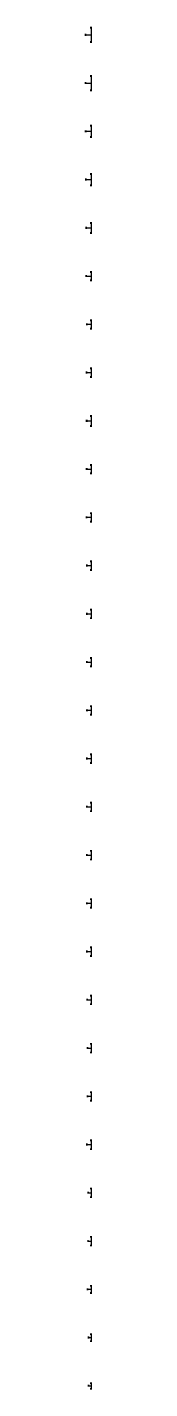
# Model space of a CAD drawing. Header units: metres. Extents: x 2600 to 3060, y -200 to 90100.
import ezdxf

# ---------------------------------------------------------------- set-up
doc = ezdxf.new("R2010")
doc.units = ezdxf.units.M
doc.layers.add('Layer', color=7, linetype='Continuous')

# ---------------------------------------------------------------- blocks, each defined once
blk = doc.blocks.new('62d8dab5-2fb9-4da9-aa42-c05a1402e922_3')
at = {"layer": 'Layer'}
for points in [[(-200, 60), (-200, -60)], [(-180, 60), (-180, -60)], [(-180, 0), (0, 0)], [(-60, 200), (60, 200)], [(-60, 180), (60, 180)], [(0, 180), (0, -180)], [(-60, -180), (60, -180)], [(-60, -200), (60, -200)]]:
    blk.add_lwpolyline(points, dxfattribs=at)
blk = doc.blocks.new('bdc58d28-bfdc-4e32-8bb0-00b4601c358d_3')
at = {"layer": 'Layer'}
for points in [[(-200, 60), (-200, -60)], [(-180, 60), (-180, -60)], [(-180, 0), (0, 0)], [(-60, 250), (60, 250)], [(-60, 226), (60, 226)], [(0, 226), (0, -226)], [(-60, -226), (60, -226)], [(-60, -250), (60, -250)]]:
    blk.add_lwpolyline(points, dxfattribs=at)
blk = doc.blocks.new('3cffcd41-2c97-4854-ba94-622de2458e53_3')
at = {"layer": 'Layer'}
for points in [[(-250, 60), (-250, -60)], [(-226, 60), (-226, -60)], [(-226, 0), (0, 0)], [(-60, 250), (60, 250)], [(-60, 226), (60, 226)], [(0, 226), (0, -226)], [(-60, -226), (60, -226)], [(-60, -250), (60, -250)]]:
    blk.add_lwpolyline(points, dxfattribs=at)
blk = doc.blocks.new('423a9244-52ca-4f29-8e7b-7a2bba7401d7_3')
at = {"layer": 'Layer'}
for points in [[(-225, 60), (-225, -60)], [(-205, 60), (-205, -60)], [(-205, 0), (0, 0)], [(-60, 300), (60, 300)], [(-60, 276), (60, 276)], [(0, 276), (0, -276)], [(-60, -276), (60, -276)], [(-60, -300), (60, -300)]]:
    blk.add_lwpolyline(points, dxfattribs=at)
blk = doc.blocks.new('73943e74-597a-4411-b6ca-e3775efbfe4b_3')
at = {"layer": 'Layer'}
for points in [[(-225, 60), (-225, -60)], [(-201, 60), (-201, -60)], [(-201, 0), (0, 0)], [(-60, 300), (60, 300)], [(-60, 276), (60, 276)], [(0, 276), (0, -276)], [(-60, -276), (60, -276)], [(-60, -300), (60, -300)]]:
    blk.add_lwpolyline(points, dxfattribs=at)
blk = doc.blocks.new('bc7d5a6e-29c7-4f0f-95a0-a7d96d7e5e79_3')
at = {"layer": 'Layer'}
for points in [[(-300, 60), (-300, -60)], [(-276, 60), (-276, -60)], [(-276, 0), (0, 0)], [(-60, 300), (60, 300)], [(-60, 276), (60, 276)], [(0, 276), (0, -276)], [(-60, -276), (60, -276)], [(-60, -300), (60, -300)]]:
    blk.add_lwpolyline(points, dxfattribs=at)
blk = doc.blocks.new('2dc31ccb-6efb-4532-bb7d-46ff2e25e9c4_3')
at = {"layer": 'Layer'}
for points in [[(-250, 60), (-250, -60)], [(-230, 60), (-230, -60)], [(-230, 0), (0, 0)], [(-60, 300), (60, 300)], [(-60, 270), (60, 270)], [(0, 270), (0, -270)], [(-60, -270), (60, -270)], [(-60, -300), (60, -300)]]:
    blk.add_lwpolyline(points, dxfattribs=at)
blk = doc.blocks.new('ef7abe33-d51b-4dff-b52b-7bf36a9bfc8e_3')
at = {"layer": 'Layer'}
for points in [[(-250, 60), (-250, -60)], [(-226, 60), (-226, -60)], [(-226, 0), (0, 0)], [(-60, 300), (60, 300)], [(-60, 270), (60, 270)], [(0, 270), (0, -270)], [(-60, -270), (60, -270)], [(-60, -300), (60, -300)]]:
    blk.add_lwpolyline(points, dxfattribs=at)
blk = doc.blocks.new('6b12537e-77b5-4b3a-9231-1d4608c2aac9_3')
at = {"layer": 'Layer'}
for points in [[(-275, 60), (-275, -60)], [(-251, 60), (-251, -60)], [(-251, 0), (0, 0)], [(-60, 300), (60, 300)], [(-60, 270), (60, 270)], [(0, 270), (0, -270)], [(-60, -270), (60, -270)], [(-60, -300), (60, -300)]]:
    blk.add_lwpolyline(points, dxfattribs=at)
blk = doc.blocks.new('4d0371c2-9922-4271-af93-65712cf30f6d_3')
at = {"layer": 'Layer'}
for points in [[(-300, 60), (-300, -60)], [(-270, 60), (-270, -60)], [(-270, 0), (0, 0)], [(-60, 300), (60, 300)], [(-60, 270), (60, 270)], [(0, 270), (0, -270)], [(-60, -270), (60, -270)], [(-60, -300), (60, -300)]]:
    blk.add_lwpolyline(points, dxfattribs=at)
blk = doc.blocks.new('549fb9bb-f8fb-4e76-9ca4-ab4390a78bc1_3')
at = {"layer": 'Layer'}
for points in [[(-300, 60), (-300, -60)], [(-280, 60), (-280, -60)], [(-280, 0), (0, 0)], [(-60, 300), (60, 300)], [(-60, 266), (60, 266)], [(0, 266), (0, -266)], [(-60, -266), (60, -266)], [(-60, -300), (60, -300)]]:
    blk.add_lwpolyline(points, dxfattribs=at)
blk = doc.blocks.new('540f0de4-6e2a-4054-9223-d54910c542b7_3')
at = {"layer": 'Layer'}
for points in [[(-300, 60), (-300, -60)], [(-276, 60), (-276, -60)], [(-276, 0), (0, 0)], [(-60, 300), (60, 300)], [(-60, 266), (60, 266)], [(0, 266), (0, -266)], [(-60, -266), (60, -266)], [(-60, -300), (60, -300)]]:
    blk.add_lwpolyline(points, dxfattribs=at)
blk = doc.blocks.new('46f81e54-2474-4755-871a-741e067934b8_3')
at = {"layer": 'Layer'}
for points in [[(-300, 60), (-300, -60)], [(-276, 60), (-276, -60)], [(-276, 0), (0, 0)], [(-60, 300), (60, 300)], [(-60, 266), (60, 266)], [(0, 266), (0, -266)], [(-60, -266), (60, -266)], [(-60, -300), (60, -300)]]:
    blk.add_lwpolyline(points, dxfattribs=at)
blk = doc.blocks.new('c2c6d778-5bc7-42e9-8434-277bad692061_3')
at = {"layer": 'Layer'}
for points in [[(-300, 60), (-300, -60)], [(-270, 60), (-270, -60)], [(-270, 0), (0, 0)], [(-60, 300), (60, 300)], [(-60, 266), (60, 266)], [(0, 266), (0, -266)], [(-60, -266), (60, -266)], [(-60, -300), (60, -300)]]:
    blk.add_lwpolyline(points, dxfattribs=at)
blk = doc.blocks.new('95a3fd4b-8dac-4428-919e-41cc5701bfb8_3')
at = {"layer": 'Layer'}
for points in [[(-300, 60), (-300, -60)], [(-266, 60), (-266, -60)], [(-266, 0), (0, 0)], [(-60, 300), (60, 300)], [(-60, 266), (60, 266)], [(0, 266), (0, -266)], [(-60, -266), (60, -266)], [(-60, -300), (60, -300)]]:
    blk.add_lwpolyline(points, dxfattribs=at)
blk = doc.blocks.new('0a12ffb3-29ec-4aad-8b7e-7afe984ab4e0_3')
at = {"layer": 'Layer'}
for points in [[(-300, 60), (-300, -60)], [(-280, 60), (-280, -60)], [(-280, 0), (0, 0)], [(-60, 300), (60, 300)], [(-60, 261), (60, 261)], [(0, 261), (0, -261)], [(-60, -261), (60, -261)], [(-60, -300), (60, -300)]]:
    blk.add_lwpolyline(points, dxfattribs=at)
blk = doc.blocks.new('ecc4bf27-e876-4271-a157-f89440411c1e_3')
at = {"layer": 'Layer'}
for points in [[(-300, 60), (-300, -60)], [(-276, 60), (-276, -60)], [(-276, 0), (0, 0)], [(-60, 300), (60, 300)], [(-60, 261), (60, 261)], [(0, 261), (0, -261)], [(-60, -261), (60, -261)], [(-60, -300), (60, -300)]]:
    blk.add_lwpolyline(points, dxfattribs=at)
blk = doc.blocks.new('ff949c33-a90a-44eb-9d3a-3140d08af7c3_3')
at = {"layer": 'Layer'}
for points in [[(-300, 60), (-300, -60)], [(-276, 60), (-276, -60)], [(-276, 0), (0, 0)], [(-60, 300), (60, 300)], [(-60, 261), (60, 261)], [(0, 261), (0, -261)], [(-60, -261), (60, -261)], [(-60, -300), (60, -300)]]:
    blk.add_lwpolyline(points, dxfattribs=at)
blk = doc.blocks.new('745ba031-2cda-4bd4-89e3-eb2ec732d74f_3')
at = {"layer": 'Layer'}
for points in [[(-325, 60), (-325, -60)], [(-295, 60), (-295, -60)], [(-295, 0), (0, 0)], [(-60, 300), (60, 300)], [(-60, 261), (60, 261)], [(0, 261), (0, -261)], [(-60, -261), (60, -261)], [(-60, -300), (60, -300)]]:
    blk.add_lwpolyline(points, dxfattribs=at)
blk = doc.blocks.new('642b2af3-cb56-4dbb-aa1e-3e802fcc25e4_3')
at = {"layer": 'Layer'}
for points in [[(-325, 60), (-325, -60)], [(-291, 60), (-291, -60)], [(-291, 0), (0, 0)], [(-60, 300), (60, 300)], [(-60, 261), (60, 261)], [(0, 261), (0, -261)], [(-60, -261), (60, -261)], [(-60, -300), (60, -300)]]:
    blk.add_lwpolyline(points, dxfattribs=at)
blk = doc.blocks.new('b356965a-1f23-478b-adad-27dbd489e86b_3')
at = {"layer": 'Layer'}
for points in [[(-325, 60), (-325, -60)], [(-286, 60), (-286, -60)], [(-286, 0), (0, 0)], [(-60, 350), (60, 350)], [(-60, 311), (60, 311)], [(0, 311), (0, -311)], [(-60, -311), (60, -311)], [(-60, -350), (60, -350)]]:
    blk.add_lwpolyline(points, dxfattribs=at)
blk = doc.blocks.new('a4e4f054-ec52-4971-9f92-691b5181c913_3')
at = {"layer": 'Layer'}
for points in [[(-325, 60), (-325, -60)], [(-305, 60), (-305, -60)], [(-305, 0), (0, 0)], [(-60, 300), (60, 300)], [(-60, 256), (60, 256)], [(0, 256), (0, -256)], [(-60, -256), (60, -256)], [(-60, -300), (60, -300)]]:
    blk.add_lwpolyline(points, dxfattribs=at)
blk = doc.blocks.new('be7c3f78-ea3f-40a6-9fc8-33a8166420ca_3')
at = {"layer": 'Layer'}
for points in [[(-300, 60), (-300, -60)], [(-276, 60), (-276, -60)], [(-276, 0), (0, 0)], [(-60, 300), (60, 300)], [(-60, 256), (60, 256)], [(0, 256), (0, -256)], [(-60, -256), (60, -256)], [(-60, -300), (60, -300)]]:
    blk.add_lwpolyline(points, dxfattribs=at)
blk = doc.blocks.new('c777d79d-14ed-40c2-bfd9-c8d1e7a01a51_3')
at = {"layer": 'Layer'}
for points in [[(-350, 60), (-350, -60)], [(-320, 60), (-320, -60)], [(-320, 0), (0, 0)], [(-60, 300), (60, 300)], [(-60, 256), (60, 256)], [(0, 256), (0, -256)], [(-60, -256), (60, -256)], [(-60, -300), (60, -300)]]:
    blk.add_lwpolyline(points, dxfattribs=at)
blk = doc.blocks.new('240229db-0f3e-4f1a-8804-b74827761e3a_3')
at = {"layer": 'Layer'}
for points in [[(-350, 60), (-350, -60)], [(-316, 60), (-316, -60)], [(-316, 0), (0, 0)], [(-60, 350), (60, 350)], [(-60, 306), (60, 306)], [(0, 306), (0, -306)], [(-60, -306), (60, -306)], [(-60, -350), (60, -350)]]:
    blk.add_lwpolyline(points, dxfattribs=at)
blk = doc.blocks.new('06002e7b-ef2b-4e39-a76e-69251f854066_3')
at = {"layer": 'Layer'}
for points in [[(-375, 60), (-375, -60)], [(-336, 60), (-336, -60)], [(-336, 0), (0, 0)], [(-60, 400), (60, 400)], [(-60, 356), (60, 356)], [(0, 356), (0, -356)], [(-60, -356), (60, -356)], [(-60, -400), (60, -400)]]:
    blk.add_lwpolyline(points, dxfattribs=at)
blk = doc.blocks.new('3b0d8633-7d21-45dc-b0e6-3869e8520cb5_3')
at = {"layer": 'Layer'}
for points in [[(-400, 60), (-400, -60)], [(-356, 60), (-356, -60)], [(-356, 0), (0, 0)], [(-60, 400), (60, 400)], [(-60, 356), (60, 356)], [(0, 356), (0, -356)], [(-60, -356), (60, -356)], [(-60, -400), (60, -400)]]:
    blk.add_lwpolyline(points, dxfattribs=at)
blk = doc.blocks.new('dbd71a13-f73f-40e0-98b5-d176f3930d94_3')
at = {"layer": 'Layer'}
for points in [[(-400, 60), (-400, -60)], [(-376, 60), (-376, -60)], [(-376, 0), (0, 0)], [(-60, 500), (60, 500)], [(-60, 456), (60, 456)], [(0, 456), (0, -456)], [(-60, -456), (60, -456)], [(-60, -500), (60, -500)]]:
    blk.add_lwpolyline(points, dxfattribs=at)
blk = doc.blocks.new('e0f4512a-7538-439a-a8af-3b11e4ded729_3')
at = {"layer": 'Layer'}
for points in [[(-400, 60), (-400, -60)], [(-366, 60), (-366, -60)], [(-366, 0), (0, 0)], [(-60, 500), (60, 500)], [(-60, 456), (60, 456)], [(0, 456), (0, -456)], [(-60, -456), (60, -456)], [(-60, -500), (60, -500)]]:
    blk.add_lwpolyline(points, dxfattribs=at)

msp = doc.modelspace()

# ---------------------------------------------------------------- block references
at = {"layer": 'Layer'}
for name, p in [('e0f4512a-7538-439a-a8af-3b11e4ded729_3', (3000, 89600)), ('dbd71a13-f73f-40e0-98b5-d176f3930d94_3', (3000, 86400)), ('3b0d8633-7d21-45dc-b0e6-3869e8520cb5_3', (3000, 83200)), ('06002e7b-ef2b-4e39-a76e-69251f854066_3', (3000, 80000)), ('240229db-0f3e-4f1a-8804-b74827761e3a_3', (3000, 76800)), ('c777d79d-14ed-40c2-bfd9-c8d1e7a01a51_3', (3000, 73600)), ('be7c3f78-ea3f-40a6-9fc8-33a8166420ca_3', (3000, 70400)), ('a4e4f054-ec52-4971-9f92-691b5181c913_3', (3000, 67200)), ('b356965a-1f23-478b-adad-27dbd489e86b_3', (3000, 64000)), ('642b2af3-cb56-4dbb-aa1e-3e802fcc25e4_3', (3000, 60800)), ('745ba031-2cda-4bd4-89e3-eb2ec732d74f_3', (3000, 57600)), ('ff949c33-a90a-44eb-9d3a-3140d08af7c3_3', (3000, 54400)), ('ecc4bf27-e876-4271-a157-f89440411c1e_3', (3000, 51200)), ('0a12ffb3-29ec-4aad-8b7e-7afe984ab4e0_3', (3000, 48000)), ('95a3fd4b-8dac-4428-919e-41cc5701bfb8_3', (3000, 44800)), ('c2c6d778-5bc7-42e9-8434-277bad692061_3', (3000, 41600)), ('46f81e54-2474-4755-871a-741e067934b8_3', (3000, 38400)), ('540f0de4-6e2a-4054-9223-d54910c542b7_3', (3000, 35200)), ('549fb9bb-f8fb-4e76-9ca4-ab4390a78bc1_3', (3000, 32000)), ('4d0371c2-9922-4271-af93-65712cf30f6d_3', (3000, 28800)), ('6b12537e-77b5-4b3a-9231-1d4608c2aac9_3', (3000, 25600)), ('ef7abe33-d51b-4dff-b52b-7bf36a9bfc8e_3', (3000, 22400)), ('2dc31ccb-6efb-4532-bb7d-46ff2e25e9c4_3', (3000, 19200)), ('bc7d5a6e-29c7-4f0f-95a0-a7d96d7e5e79_3', (3000, 16000)), ('73943e74-597a-4411-b6ca-e3775efbfe4b_3', (3000, 12800)), ('423a9244-52ca-4f29-8e7b-7a2bba7401d7_3', (3000, 9600)), ('3cffcd41-2c97-4854-ba94-622de2458e53_3', (3000, 6400)), ('bdc58d28-bfdc-4e32-8bb0-00b4601c358d_3', (3000, 3200)), ('62d8dab5-2fb9-4da9-aa42-c05a1402e922_3', (3000, 0))]:
    msp.add_blockref(name, p, dxfattribs=at)

doc.saveas('drawing.dxf')
